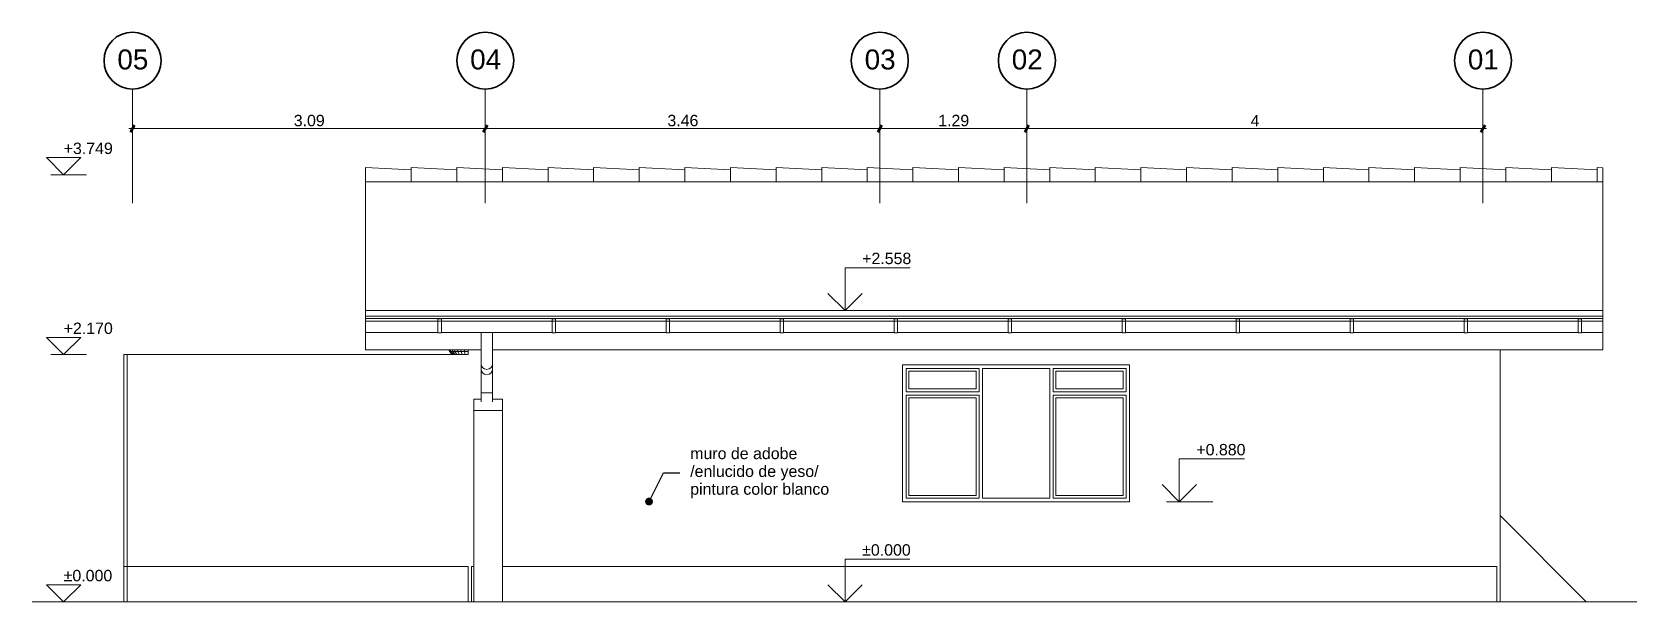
# Model space of a CAD drawing. Header units: metres. Extents: x -41 to 412, y -15 to 25.
# Drawn here: x 369.99 to 384.07, y -14.62 to -9.62 of the extents above; entities that cross this region are included whole.
import ezdxf

# ---------------------------------------------------------------- set-up
doc = ezdxf.new("R2010")
doc.units = ezdxf.units.M
doc.header["$MEASUREMENT"] = 0
for name, color, linetype in [('Annotation - Label', 7, 'Continuous'), ('Dimensioning - General', 7, 'Continuous'), ('Interior - Furniture', 7, 'Continuous'), ('Interior - Lamp', 7, 'Continuous'), ('Shell - Roof', 7, 'Continuous'), ('Site & Landscape - Terrain', 7, 'Continuous'), ('Structural - Bearing', 7, 'Continuous'), ('Structural - Grid', 7, 'Continuous')]:
    doc.layers.add(name, color=color, linetype=linetype)
doc.styles.add('GENERATED_STYLE_2', font='arial.ttf')
doc.dimstyles.new('GENERATED_STYLE__6', dxfattribs={"dimtxt": 0.18, "dimasz": 0.1368, "dimexe": 0.18, "dimexo": 0.0625, "dimgap": 0.09, "dimtad": 0, "dimtih": 1, "dimtoh": 1, "dimdec": 4, "dimzin": 0, "dimdsep": 46, "dimcen": 0.09, "dimadec": 0, "dimazin": 0, "dimtfac": 1, "dimtdec": 4, "dimtmove": 0, "dimatfit": 3, "dimldrblk": 'ARROWHEAD_11', "dimfxl": 1, "dimtolj": 1, "dimtzin": 0, "dimarcsym": 0})
doc.dimstyles.new('GENERATED_STYLE__7', dxfattribs={"dimtxt": 0.1, "dimasz": 0.0475, "dimexe": 0.18, "dimexo": 0.0625, "dimgap": 0.09, "dimtad": 1, "dimtih": 1, "dimtoh": 1, "dimzin": 0, "dimdsep": 46, "dimtxsty": 'GENERATED_STYLE_2', "dimblk": 'ARROWHEAD_2', "dimblk1": 'ARROWHEAD_2', "dimblk2": 'ARROWHEAD_2', "dimcen": 0.09, "dimclrd": 256, "dimclre": 256, "dimclrt": 5, "dimazin": 0, "dimtfac": 1, "dimtdec": 4, "dimtmove": 0, "dimatfit": 3, "dimfxl": 1, "dimtolj": 1, "dimtzin": 0, "dimarcsym": 0})

# ---------------------------------------------------------------- blocks, each defined once
blk = doc.blocks.new('*D63', base_point=(390.825, -14.621))
at = {"layer": 'Dimensioning - General', "color": 151, "linetype": 'Continuous', "lineweight": 20, "true_color": 0x80c2ff, "transparency": 16777216}
for p, q in [((370.843, -10.468), (370.874, -10.468)), ((370.874, -10.515), (370.874, -10.421)), ((370.874, -10.468), (373.968, -10.468)), ((373.968, -10.515), (373.968, -10.421))]:
    blk.add_line(p, q, dxfattribs=at)
at = {"layer": 'Dimensioning - General', "color": 7, "linetype": 'Continuous', "lineweight": 60, "transparency": 16777216}
for p, q in [((370.892, -10.436), (370.856, -10.499)), ((373.986, -10.436), (373.95, -10.499))]:
    blk.add_line(p, q, dxfattribs=at)
at = {"layer": 'Dimensioning - General', "color": 5, "lineweight": 25, "transparency": 16777216, "insert": (372.288, -10.448), "char_height": 0.1, "attachment_point": 7, "style": 'GENERATED_STYLE_2'}
blk.add_mtext('\\A1;3.09', dxfattribs=at)
blk = doc.blocks.new('ARROWHEAD_2')
at = {"color": 0, "linetype": 'Continuous', "lineweight": 0}
for p, q in [((0, 0), (-1, 0)), ((-0.38, -0.66), (0.38, 0.66))]:
    blk.add_line(p, q, dxfattribs=at)
blk = doc.blocks.new('*D64', base_point=(390.825, -14.621))
at = {"layer": 'Dimensioning - General', "color": 7, "linetype": 'Continuous', "lineweight": 60, "transparency": 16777216}
for p, q in [((373.986, -10.436), (373.95, -10.499)), ((377.446, -10.436), (377.41, -10.499))]:
    blk.add_line(p, q, dxfattribs=at)
at = {"layer": 'Dimensioning - General', "color": 151, "linetype": 'Continuous', "lineweight": 20, "true_color": 0x80c2ff, "transparency": 16777216}
for p, q in [((373.968, -10.515), (373.968, -10.421)), ((373.968, -10.468), (377.428, -10.468)), ((377.428, -10.515), (377.428, -10.421))]:
    blk.add_line(p, q, dxfattribs=at)
at = {"layer": 'Dimensioning - General', "color": 5, "lineweight": 25, "transparency": 16777216, "insert": (375.565, -10.448), "char_height": 0.1, "attachment_point": 7, "style": 'GENERATED_STYLE_2'}
blk.add_mtext('\\A1;3.46', dxfattribs=at)
blk = doc.blocks.new('*D65', base_point=(390.825, -14.621))
at = {"layer": 'Dimensioning - General', "color": 7, "linetype": 'Continuous', "lineweight": 60, "transparency": 16777216}
for p, q in [((377.446, -10.436), (377.41, -10.499)), ((378.736, -10.436), (378.7, -10.499))]:
    blk.add_line(p, q, dxfattribs=at)
at = {"layer": 'Dimensioning - General', "color": 151, "linetype": 'Continuous', "lineweight": 20, "true_color": 0x80c2ff, "transparency": 16777216}
for p, q in [((377.428, -10.515), (377.428, -10.421)), ((377.428, -10.468), (378.718, -10.468)), ((378.718, -10.515), (378.718, -10.421))]:
    blk.add_line(p, q, dxfattribs=at)
at = {"layer": 'Dimensioning - General', "color": 5, "lineweight": 25, "transparency": 16777216, "insert": (377.94, -10.448), "char_height": 0.1, "attachment_point": 7, "style": 'GENERATED_STYLE_2'}
blk.add_mtext('\\A1;1.29', dxfattribs=at)
blk = doc.blocks.new('*D66', base_point=(390.825, -14.621))
at = {"layer": 'Dimensioning - General', "color": 7, "linetype": 'Continuous', "lineweight": 60, "transparency": 16777216}
for p, q in [((378.736, -10.436), (378.7, -10.499)), ((382.7, -10.499), (382.736, -10.436))]:
    blk.add_line(p, q, dxfattribs=at)
at = {"layer": 'Dimensioning - General', "color": 151, "linetype": 'Continuous', "lineweight": 20, "true_color": 0x80c2ff, "transparency": 16777216}
for p, q in [((378.718, -10.515), (378.718, -10.421)), ((378.718, -10.468), (382.718, -10.468)), ((382.718, -10.515), (382.718, -10.421)), ((382.718, -10.468), (382.748, -10.468))]:
    blk.add_line(p, q, dxfattribs=at)
at = {"layer": 'Dimensioning - General', "color": 5, "lineweight": 25, "transparency": 16777216, "insert": (380.68, -10.448), "char_height": 0.1, "attachment_point": 7, "style": 'GENERATED_STYLE_2'}
blk.add_mtext('\\A1;4', dxfattribs=at)
blk = doc.blocks.new('ARROWHEAD_11')
at = {"color": 0, "linetype": 'Continuous', "lineweight": 0}
blk.add_line((0, 0), (-1, 0), dxfattribs=at)
at = {"color": 0, "linetype": 'Continuous', "lineweight": 0, "const_width": 0.25, "flags": 128}
blk.add_lwpolyline([(-0.125, 0, 1), (0.125, 0, 1)], format="xyb", close=True, dxfattribs=at)

msp = doc.modelspace()

# ---------------------------------------------------------------- linework, layer by layer
at = {"layer": 'Dimensioning - General', "color": 7, "linetype": 'Continuous', "lineweight": 13}
for p, q in [((370.27, -10.872), (370.12, -10.722)), ((370.12, -10.722), (370.42, -10.722)), ((370.42, -10.722), (370.27, -10.872)), ((377.123, -12.063), (377.123, -11.688)), ((377.123, -11.688), (377.695, -11.688)), ((377.123, -12.063), (376.973, -11.913)), ((377.273, -11.913), (377.123, -12.063)), ((370.27, -12.451), (370.12, -12.301)), ((370.12, -12.301), (370.42, -12.301)), ((370.42, -12.301), (370.27, -12.451)), ((380.054, -13.741), (380.054, -13.366)), ((380.054, -13.366), (380.627, -13.366)), ((380.054, -13.741), (379.904, -13.591)), ((380.204, -13.591), (380.054, -13.741)), ((377.123, -14.621), (377.123, -14.246)), ((377.123, -14.246), (377.69, -14.246)), ((370.27, -14.621), (370.12, -14.471)), ((370.12, -14.471), (370.42, -14.471)), ((370.42, -14.471), (370.27, -14.621)), ((377.123, -14.621), (376.973, -14.471)), ((377.273, -14.471), (377.123, -14.621))]:
    msp.add_line(p, q, dxfattribs=at)
at = {"layer": 'Dimensioning - General', "color": 151, "linetype": 'Continuous', "lineweight": 20, "true_color": 0x80c2ff}
for p, q in [((370.27, -10.872), (370.157, -10.872)), ((370.27, -10.872), (370.47, -10.872)), ((377.123, -12.063), (377.01, -12.063)), ((377.123, -12.063), (377.416, -12.063)), ((370.27, -12.451), (370.157, -12.451)), ((370.27, -12.451), (370.47, -12.451)), ((380.054, -13.741), (379.942, -13.741)), ((380.054, -13.741), (380.348, -13.741)), ((370.27, -14.621), (370.07, -14.621)), ((370.27, -14.621), (370.382, -14.621)), ((377.123, -14.621), (377.01, -14.621)), ((377.123, -14.621), (377.416, -14.621))]:
    msp.add_line(p, q, dxfattribs=at)
at = {"layer": 'Interior - Furniture', "color": 104, "linetype": 'Continuous', "lineweight": 13, "true_color": 0x029e21}
for p, q in [((372.918, -10.81), (372.918, -10.825)), ((373.318, -10.829), (372.918, -10.81)), ((372.918, -10.81), (372.918, -10.81)), ((372.918, -10.825), (372.918, -10.853)), ((373.318, -10.81), (373.318, -10.825)), ((373.718, -10.829), (373.318, -10.81)), ((373.318, -10.81), (373.318, -10.81)), ((373.318, -10.825), (373.318, -10.853)), ((373.318, -10.829), (373.318, -10.829)), ((373.718, -10.81), (373.718, -10.825)), ((374.118, -10.829), (373.718, -10.81)), ((373.718, -10.81), (373.718, -10.81)), ((373.718, -10.825), (373.718, -10.853)), ((373.718, -10.829), (373.718, -10.829)), ((374.118, -10.81), (374.118, -10.825)), ((374.518, -10.829), (374.118, -10.81)), ((374.118, -10.81), (374.118, -10.81)), ((374.118, -10.825), (374.118, -10.853)), ((374.118, -10.829), (374.118, -10.829)), ((374.518, -10.81), (374.518, -10.825)), ((374.918, -10.829), (374.518, -10.81)), ((374.518, -10.81), (374.518, -10.81)), ((374.518, -10.825), (374.518, -10.853)), ((374.518, -10.829), (374.518, -10.829)), ((374.918, -10.81), (374.918, -10.825)), ((375.318, -10.829), (374.918, -10.81)), ((374.918, -10.81), (374.918, -10.81)), ((374.918, -10.825), (374.918, -10.853)), ((374.918, -10.829), (374.918, -10.829)), ((375.318, -10.81), (375.318, -10.825)), ((375.718, -10.829), (375.318, -10.81)), ((375.318, -10.81), (375.318, -10.81)), ((375.318, -10.825), (375.318, -10.853)), ((375.318, -10.829), (375.318, -10.829)), ((375.718, -10.81), (375.718, -10.825)), ((376.118, -10.829), (375.718, -10.81)), ((375.718, -10.81), (375.718, -10.81)), ((375.718, -10.825), (375.718, -10.853)), ((375.718, -10.829), (375.718, -10.829)), ((376.118, -10.81), (376.118, -10.825)), ((376.518, -10.829), (376.118, -10.81)), ((376.118, -10.81), (376.118, -10.81)), ((376.118, -10.825), (376.118, -10.853)), ((376.118, -10.829), (376.118, -10.829)), ((376.518, -10.81), (376.518, -10.825)), ((376.918, -10.829), (376.518, -10.81)), ((376.518, -10.81), (376.518, -10.81)), ((376.518, -10.825), (376.518, -10.853)), ((376.518, -10.829), (376.518, -10.829)), ((376.918, -10.81), (376.918, -10.825)), ((377.318, -10.829), (376.918, -10.81)), ((376.918, -10.81), (376.918, -10.81)), ((376.918, -10.825), (376.918, -10.853)), ((376.918, -10.829), (376.918, -10.829)), ((377.318, -10.81), (377.318, -10.825)), ((377.718, -10.829), (377.318, -10.81)), ((377.318, -10.81), (377.318, -10.81)), ((377.318, -10.825), (377.318, -10.853)), ((377.318, -10.829), (377.318, -10.829)), ((377.718, -10.81), (377.718, -10.825)), ((378.118, -10.829), (377.718, -10.81)), ((377.718, -10.81), (377.718, -10.81)), ((377.718, -10.825), (377.718, -10.853)), ((377.718, -10.829), (377.718, -10.829)), ((378.118, -10.81), (378.118, -10.825)), ((378.518, -10.829), (378.118, -10.81)), ((378.118, -10.81), (378.118, -10.81)), ((378.118, -10.825), (378.118, -10.853)), ((378.118, -10.829), (378.118, -10.829)), ((378.518, -10.81), (378.518, -10.825)), ((378.918, -10.829), (378.518, -10.81)), ((378.518, -10.81), (378.518, -10.81)), ((378.518, -10.825), (378.518, -10.853)), ((378.518, -10.829), (378.518, -10.829)), ((378.918, -10.81), (378.918, -10.825)), ((379.318, -10.829), (378.918, -10.81)), ((378.918, -10.81), (378.918, -10.81)), ((378.918, -10.825), (378.918, -10.853)), ((378.918, -10.829), (378.918, -10.829)), ((379.318, -10.81), (379.318, -10.825)), ((379.718, -10.829), (379.318, -10.81)), ((379.318, -10.81), (379.318, -10.81)), ((379.318, -10.825), (379.318, -10.853)), ((379.318, -10.829), (379.318, -10.829)), ((379.718, -10.81), (379.718, -10.825)), ((380.118, -10.829), (379.718, -10.81)), ((379.718, -10.81), (379.718, -10.81)), ((379.718, -10.825), (379.718, -10.853)), ((379.718, -10.829), (379.718, -10.829)), ((380.118, -10.81), (380.118, -10.825)), ((380.518, -10.829), (380.118, -10.81)), ((380.118, -10.81), (380.118, -10.81)), ((380.118, -10.825), (380.118, -10.853)), ((380.118, -10.829), (380.118, -10.829)), ((380.518, -10.81), (380.518, -10.825)), ((380.918, -10.829), (380.518, -10.81)), ((380.518, -10.81), (380.518, -10.81)), ((380.518, -10.825), (380.518, -10.853)), ((380.518, -10.829), (380.518, -10.829)), ((380.918, -10.81), (380.918, -10.825)), ((381.318, -10.829), (380.918, -10.81)), ((380.918, -10.81), (380.918, -10.81)), ((380.918, -10.825), (380.918, -10.853)), ((380.918, -10.829), (380.918, -10.829)), ((381.318, -10.81), (381.318, -10.825)), ((381.718, -10.829), (381.318, -10.81)), ((381.318, -10.81), (381.318, -10.81)), ((381.318, -10.825), (381.318, -10.853)), ((381.318, -10.829), (381.318, -10.829)), ((381.718, -10.81), (381.718, -10.825)), ((382.118, -10.829), (381.718, -10.81)), ((381.718, -10.81), (381.718, -10.81)), ((381.718, -10.825), (381.718, -10.853)), ((381.718, -10.829), (381.718, -10.829)), ((382.118, -10.81), (382.118, -10.825)), ((382.518, -10.829), (382.118, -10.81)), ((382.118, -10.81), (382.118, -10.81)), ((382.118, -10.825), (382.118, -10.853)), ((382.118, -10.829), (382.118, -10.829)), ((382.518, -10.81), (382.518, -10.825)), ((382.918, -10.829), (382.518, -10.81)), ((382.518, -10.81), (382.518, -10.81)), ((382.518, -10.825), (382.518, -10.853)), ((382.518, -10.829), (382.518, -10.829)), ((382.918, -10.81), (382.918, -10.825)), ((383.318, -10.829), (382.918, -10.81)), ((382.918, -10.81), (382.918, -10.81)), ((382.918, -10.825), (382.918, -10.853)), ((382.918, -10.829), (382.918, -10.829)), ((383.318, -10.81), (383.318, -10.825)), ((383.718, -10.829), (383.318, -10.81)), ((383.318, -10.81), (383.318, -10.81)), ((383.318, -10.825), (383.318, -10.853)), ((383.318, -10.829), (383.318, -10.829)), ((383.718, -10.81), (383.718, -10.825)), ((383.768, -10.812), (383.718, -10.81)), ((383.718, -10.81), (383.718, -10.81)), ((383.718, -10.825), (383.718, -10.853)), ((383.718, -10.829), (383.718, -10.829)), ((383.768, -10.827), (383.768, -10.812)), ((383.768, -10.854), (383.768, -10.827)), ((372.918, -10.853), (372.918, -10.891)), ((372.918, -10.891), (372.918, -10.934)), ((373.318, -10.934), (372.918, -10.934)), ((372.918, -10.934), (372.918, -10.934)), ((373.318, -10.853), (373.318, -10.891)), ((373.318, -10.891), (373.318, -10.934)), ((373.318, -10.934), (373.318, -10.934)), ((373.718, -10.934), (373.318, -10.934)), ((373.318, -10.934), (373.318, -10.934)), ((373.718, -10.853), (373.718, -10.891)), ((373.718, -10.891), (373.718, -10.934)), ((373.718, -10.934), (373.718, -10.934)), ((374.118, -10.934), (373.718, -10.934)), ((373.718, -10.934), (373.718, -10.934)), ((374.118, -10.853), (374.118, -10.891)), ((374.118, -10.891), (374.118, -10.934)), ((374.118, -10.934), (374.118, -10.934)), ((374.518, -10.934), (374.118, -10.934)), ((374.118, -10.934), (374.118, -10.934)), ((374.518, -10.853), (374.518, -10.891)), ((374.518, -10.891), (374.518, -10.934)), ((374.518, -10.934), (374.518, -10.934)), ((374.918, -10.934), (374.518, -10.934)), ((374.518, -10.934), (374.518, -10.934)), ((374.918, -10.853), (374.918, -10.891)), ((374.918, -10.891), (374.918, -10.934)), ((374.918, -10.934), (374.918, -10.934)), ((375.318, -10.934), (374.918, -10.934)), ((374.918, -10.934), (374.918, -10.934)), ((375.318, -10.853), (375.318, -10.891)), ((375.318, -10.891), (375.318, -10.934)), ((375.318, -10.934), (375.318, -10.934)), ((375.718, -10.934), (375.318, -10.934)), ((375.318, -10.934), (375.318, -10.934)), ((375.718, -10.853), (375.718, -10.891)), ((375.718, -10.891), (375.718, -10.934)), ((375.718, -10.934), (375.718, -10.934)), ((376.118, -10.934), (375.718, -10.934)), ((375.718, -10.934), (375.718, -10.934)), ((376.118, -10.853), (376.118, -10.891)), ((376.118, -10.891), (376.118, -10.934)), ((376.118, -10.934), (376.118, -10.934)), ((376.518, -10.934), (376.118, -10.934)), ((376.118, -10.934), (376.118, -10.934)), ((376.518, -10.853), (376.518, -10.891)), ((376.518, -10.891), (376.518, -10.934)), ((376.518, -10.934), (376.518, -10.934)), ((376.918, -10.934), (376.518, -10.934)), ((376.518, -10.934), (376.518, -10.934)), ((376.918, -10.853), (376.918, -10.891)), ((376.918, -10.891), (376.918, -10.934)), ((376.918, -10.934), (376.918, -10.934)), ((377.318, -10.934), (376.918, -10.934)), ((376.918, -10.934), (376.918, -10.934)), ((377.318, -10.853), (377.318, -10.891)), ((377.318, -10.891), (377.318, -10.934)), ((377.318, -10.934), (377.318, -10.934)), ((377.718, -10.934), (377.318, -10.934)), ((377.318, -10.934), (377.318, -10.934)), ((377.718, -10.853), (377.718, -10.891)), ((377.718, -10.891), (377.718, -10.934)), ((377.718, -10.934), (377.718, -10.934)), ((378.118, -10.934), (377.718, -10.934)), ((377.718, -10.934), (377.718, -10.934)), ((378.118, -10.853), (378.118, -10.891)), ((378.118, -10.891), (378.118, -10.934)), ((378.118, -10.934), (378.118, -10.934)), ((378.518, -10.934), (378.118, -10.934)), ((378.118, -10.934), (378.118, -10.934)), ((378.518, -10.853), (378.518, -10.891)), ((378.518, -10.891), (378.518, -10.934)), ((378.518, -10.934), (378.518, -10.934)), ((378.918, -10.934), (378.518, -10.934)), ((378.518, -10.934), (378.518, -10.934)), ((378.918, -10.853), (378.918, -10.891)), ((378.918, -10.891), (378.918, -10.934)), ((378.918, -10.934), (378.918, -10.934)), ((379.318, -10.934), (378.918, -10.934)), ((378.918, -10.934), (378.918, -10.934)), ((379.318, -10.853), (379.318, -10.891)), ((379.318, -10.891), (379.318, -10.934)), ((379.318, -10.934), (379.318, -10.934)), ((379.718, -10.934), (379.318, -10.934)), ((379.318, -10.934), (379.318, -10.934)), ((379.718, -10.853), (379.718, -10.891)), ((379.718, -10.891), (379.718, -10.934)), ((379.718, -10.934), (379.718, -10.934)), ((380.118, -10.934), (379.718, -10.934)), ((379.718, -10.934), (379.718, -10.934)), ((380.118, -10.853), (380.118, -10.891)), ((380.118, -10.891), (380.118, -10.934)), ((380.118, -10.934), (380.118, -10.934)), ((380.518, -10.934), (380.118, -10.934)), ((380.118, -10.934), (380.118, -10.934)), ((380.518, -10.853), (380.518, -10.891)), ((380.518, -10.891), (380.518, -10.934)), ((380.518, -10.934), (380.518, -10.934)), ((380.918, -10.934), (380.518, -10.934)), ((380.518, -10.934), (380.518, -10.934)), ((380.918, -10.853), (380.918, -10.891)), ((380.918, -10.891), (380.918, -10.934)), ((380.918, -10.934), (380.918, -10.934)), ((381.318, -10.934), (380.918, -10.934)), ((380.918, -10.934), (380.918, -10.934)), ((381.318, -10.853), (381.318, -10.891)), ((381.318, -10.891), (381.318, -10.934)), ((381.318, -10.934), (381.318, -10.934)), ((381.718, -10.934), (381.318, -10.934)), ((381.318, -10.934), (381.318, -10.934)), ((381.718, -10.853), (381.718, -10.891)), ((381.718, -10.891), (381.718, -10.934)), ((381.718, -10.934), (381.718, -10.934)), ((382.118, -10.934), (381.718, -10.934)), ((381.718, -10.934), (381.718, -10.934)), ((382.118, -10.853), (382.118, -10.891)), ((382.118, -10.891), (382.118, -10.934)), ((382.118, -10.934), (382.118, -10.934)), ((382.518, -10.934), (382.118, -10.934)), ((382.118, -10.934), (382.118, -10.934)), ((382.518, -10.853), (382.518, -10.891)), ((382.518, -10.891), (382.518, -10.934)), ((382.518, -10.934), (382.518, -10.934)), ((382.918, -10.934), (382.518, -10.934)), ((382.518, -10.934), (382.518, -10.934)), ((382.918, -10.853), (382.918, -10.891)), ((382.918, -10.891), (382.918, -10.934)), ((382.918, -10.934), (382.918, -10.934)), ((383.318, -10.934), (382.918, -10.934)), ((382.918, -10.934), (382.918, -10.934)), ((383.318, -10.853), (383.318, -10.891)), ((383.318, -10.891), (383.318, -10.934)), ((383.318, -10.934), (383.318, -10.934)), ((383.718, -10.934), (383.318, -10.934)), ((383.318, -10.934), (383.318, -10.934)), ((383.718, -10.853), (383.718, -10.891)), ((383.718, -10.891), (383.718, -10.934)), ((383.718, -10.934), (383.718, -10.934)), ((383.768, -10.934), (383.718, -10.934)), ((383.718, -10.934), (383.718, -10.934)), ((383.768, -10.892), (383.768, -10.854)), ((383.768, -10.934), (383.768, -10.892)), ((372.918, -12.134), (372.918, -12.114)), ((372.918, -12.134), (383.768, -12.134)), ((372.918, -12.158), (373.553, -12.158)), ((372.918, -12.158), (372.918, -12.258)), ((373.553, -12.156), (373.553, -12.136)), ((373.553, -12.136), (373.583, -12.136)), ((373.553, -12.156), (373.553, -12.26)), ((373.583, -12.156), (373.553, -12.156)), ((373.583, -12.136), (373.583, -12.156)), ((373.583, -12.156), (373.583, -12.26)), ((373.583, -12.158), (374.553, -12.158)), ((374.553, -12.156), (374.553, -12.136)), ((374.553, -12.136), (374.583, -12.136)), ((374.553, -12.156), (374.553, -12.26)), ((374.583, -12.156), (374.553, -12.156)), ((374.583, -12.136), (374.583, -12.156)), ((374.583, -12.156), (374.583, -12.26)), ((374.583, -12.158), (375.553, -12.158)), ((375.553, -12.156), (375.553, -12.136)), ((375.553, -12.136), (375.583, -12.136)), ((375.553, -12.156), (375.553, -12.26)), ((375.583, -12.156), (375.553, -12.156)), ((375.583, -12.136), (375.583, -12.156)), ((375.583, -12.156), (375.583, -12.26)), ((375.583, -12.158), (376.553, -12.158)), ((376.553, -12.156), (376.553, -12.136)), ((376.553, -12.136), (376.583, -12.136)), ((376.553, -12.156), (376.553, -12.26)), ((376.583, -12.156), (376.553, -12.156)), ((376.583, -12.136), (376.583, -12.156)), ((376.583, -12.156), (376.583, -12.26)), ((376.583, -12.158), (377.553, -12.158)), ((377.553, -12.156), (377.553, -12.136)), ((377.553, -12.136), (377.583, -12.136)), ((377.553, -12.156), (377.553, -12.26)), ((377.583, -12.156), (377.553, -12.156)), ((377.583, -12.136), (377.583, -12.156)), ((377.583, -12.156), (377.583, -12.26)), ((377.583, -12.158), (378.553, -12.158)), ((378.553, -12.156), (378.553, -12.136)), ((378.553, -12.136), (378.583, -12.136)), ((378.553, -12.156), (378.553, -12.26)), ((378.583, -12.156), (378.553, -12.156)), ((378.583, -12.136), (378.583, -12.156)), ((378.583, -12.156), (378.583, -12.26)), ((378.583, -12.158), (379.553, -12.158)), ((379.553, -12.156), (379.553, -12.136)), ((379.553, -12.136), (379.583, -12.136)), ((379.553, -12.156), (379.553, -12.26)), ((379.583, -12.156), (379.553, -12.156)), ((379.583, -12.136), (379.583, -12.156)), ((379.583, -12.156), (379.583, -12.26)), ((379.583, -12.158), (380.553, -12.158)), ((380.553, -12.156), (380.553, -12.136)), ((380.553, -12.136), (380.583, -12.136)), ((380.553, -12.156), (380.553, -12.26)), ((380.583, -12.156), (380.553, -12.156)), ((380.583, -12.136), (380.583, -12.156)), ((380.583, -12.156), (380.583, -12.26)), ((380.583, -12.158), (381.553, -12.158)), ((381.553, -12.156), (381.553, -12.136)), ((381.553, -12.136), (381.583, -12.136)), ((381.553, -12.156), (381.553, -12.26)), ((381.583, -12.156), (381.553, -12.156)), ((381.583, -12.136), (381.583, -12.156)), ((381.583, -12.156), (381.583, -12.26)), ((381.583, -12.158), (382.553, -12.158)), ((382.553, -12.156), (382.553, -12.136)), ((382.553, -12.136), (382.583, -12.136)), ((382.553, -12.156), (382.553, -12.26)), ((382.583, -12.156), (382.553, -12.156)), ((382.583, -12.136), (382.583, -12.156)), ((382.583, -12.156), (382.583, -12.26)), ((382.583, -12.158), (383.553, -12.158)), ((383.553, -12.156), (383.553, -12.136)), ((383.553, -12.136), (383.583, -12.136)), ((383.553, -12.156), (383.553, -12.26)), ((383.583, -12.156), (383.553, -12.156)), ((383.583, -12.136), (383.583, -12.156)), ((383.583, -12.156), (383.583, -12.26)), ((383.583, -12.158), (383.768, -12.158)), ((383.768, -12.134), (383.768, -12.114)), ((383.768, -12.158), (383.768, -12.258)), ((372.918, -12.258), (373.553, -12.258)), ((373.583, -12.26), (373.553, -12.26)), ((373.583, -12.258), (374.553, -12.258)), ((374.583, -12.26), (374.553, -12.26)), ((374.583, -12.258), (375.553, -12.258)), ((375.583, -12.26), (375.553, -12.26)), ((375.583, -12.258), (376.553, -12.258)), ((376.583, -12.26), (376.553, -12.26)), ((376.583, -12.258), (377.553, -12.258)), ((377.583, -12.26), (377.553, -12.26)), ((377.583, -12.258), (378.553, -12.258)), ((378.583, -12.26), (378.553, -12.26)), ((378.583, -12.258), (379.553, -12.258)), ((379.583, -12.26), (379.553, -12.26)), ((379.583, -12.258), (380.553, -12.258)), ((380.583, -12.26), (380.553, -12.26)), ((380.583, -12.258), (381.553, -12.258)), ((381.583, -12.26), (381.553, -12.26)), ((381.583, -12.258), (382.553, -12.258)), ((382.583, -12.26), (382.553, -12.26)), ((382.583, -12.258), (383.553, -12.258)), ((383.583, -12.26), (383.553, -12.26)), ((383.583, -12.258), (383.768, -12.258))]:
    msp.add_line(p, q, dxfattribs=at)
at = {"layer": 'Interior - Furniture', "color": 95, "linetype": 'Continuous', "lineweight": 15, "true_color": 0x41c341}
for p, q in [((373.932, -12.258), (373.932, -12.533)), ((374.032, -12.258), (374.032, -12.533)), ((373.935, -12.551), (373.932, -12.533)), ((373.932, -12.533), (373.932, -12.579)), ((373.935, -12.597), (373.932, -12.579)), ((373.932, -12.579), (373.932, -12.785)), ((373.946, -12.566), (373.935, -12.551)), ((373.946, -12.613), (373.935, -12.597)), ((373.962, -12.576), (373.946, -12.566)), ((373.962, -12.623), (373.946, -12.613)), ((373.982, -12.58), (373.962, -12.576)), ((373.982, -12.627), (373.962, -12.623)), ((374.001, -12.576), (373.982, -12.58)), ((374.001, -12.623), (373.982, -12.627)), ((374.017, -12.566), (374.001, -12.576)), ((374.017, -12.613), (374.001, -12.623)), ((374.028, -12.551), (374.017, -12.566)), ((374.028, -12.597), (374.017, -12.613)), ((374.032, -12.533), (374.028, -12.551)), ((374.032, -12.579), (374.028, -12.597)), ((374.032, -12.533), (374.032, -12.579)), ((374.032, -12.579), (374.032, -12.785)), ((373.932, -12.785), (373.932, -12.866)), ((373.935, -12.785), (373.932, -12.785)), ((373.946, -12.785), (373.935, -12.785)), ((373.962, -12.785), (373.946, -12.785)), ((373.982, -12.785), (373.962, -12.785)), ((374.001, -12.785), (373.982, -12.785)), ((374.017, -12.785), (374.001, -12.785)), ((374.028, -12.785), (374.017, -12.785)), ((374.032, -12.785), (374.028, -12.785)), ((374.032, -12.785), (374.032, -12.866))]:
    msp.add_line(p, q, dxfattribs=at)
at = {"layer": 'Interior - Lamp', "color": 2, "linetype": 'Continuous', "lineweight": 13, "true_color": 0xffeb28}
for p, q in [((373.647, -12.409), (373.654, -12.422)), ((373.65, -12.409), (373.657, -12.422)), ((373.654, -12.422), (373.657, -12.422)), ((373.654, -12.422), (373.678, -12.451)), ((373.657, -12.422), (373.667, -12.422)), ((373.657, -12.422), (373.681, -12.451)), ((373.66, -12.409), (373.667, -12.422)), ((373.667, -12.422), (373.682, -12.422)), ((373.667, -12.422), (373.689, -12.451)), ((373.676, -12.409), (373.682, -12.422)), ((373.682, -12.422), (373.702, -12.422)), ((373.682, -12.422), (373.702, -12.451)), ((373.697, -12.409), (373.702, -12.422)), ((373.702, -12.422), (373.727, -12.422)), ((373.702, -12.422), (373.719, -12.451)), ((373.723, -12.409), (373.727, -12.422)), ((373.727, -12.422), (373.755, -12.422)), ((373.727, -12.422), (373.74, -12.451)), ((373.752, -12.409), (373.755, -12.422)), ((373.755, -12.422), (373.786, -12.422)), ((373.755, -12.422), (373.764, -12.451)), ((373.785, -12.409), (373.786, -12.422)), ((373.786, -12.422), (373.818, -12.422)), ((373.786, -12.422), (373.791, -12.451))]:
    msp.add_line(p, q, dxfattribs=at)
at = {"layer": 'Shell - Roof', "color": 23, "linetype": 'Continuous', "lineweight": 13, "true_color": 0xbf8080}
for p, q in [((372.918, -10.934), (372.918, -12.063)), ((383.768, -12.063), (383.768, -10.934)), ((372.918, -12.063), (383.768, -12.063)), ((372.918, -12.063), (372.918, -12.114)), ((383.768, -12.063), (383.768, -12.114)), ((383.768, -12.114), (372.918, -12.114)), ((372.918, -12.134), (372.918, -12.158)), ((383.768, -12.134), (383.768, -12.158)), ((372.918, -12.258), (372.918, -12.409)), ((383.768, -12.258), (383.768, -12.409)), ((373.932, -12.409), (372.918, -12.409)), ((383.768, -12.409), (374.032, -12.409))]:
    msp.add_line(p, q, dxfattribs=at)
at = {"layer": 'Site & Landscape - Terrain', "color": 54, "linetype": 'Continuous', "lineweight": 13}
for p, q in [((373.868, -12.841), (373.932, -12.841)), ((373.868, -12.841), (373.868, -12.941)), ((373.868, -12.941), (374.118, -12.941)), ((373.868, -12.941), (373.868, -14.621)), ((374.032, -12.841), (374.118, -12.841)), ((374.118, -12.941), (374.118, -12.841)), ((374.118, -12.941), (374.118, -14.621)), ((383.623, -14.621), (382.868, -13.861))]:
    msp.add_line(p, q, dxfattribs=at)
at = {"layer": 'Structural - Bearing', "color": 251, "linetype": 'Continuous', "lineweight": 20, "true_color": 0x6a6a6a}
for p, q in [((370.798, -12.451), (370.827, -12.451)), ((370.798, -12.451), (370.798, -14.311)), ((370.827, -12.451), (370.828, -12.451)), ((370.828, -12.451), (373.818, -12.451)), ((370.828, -12.451), (370.828, -14.311)), ((373.818, -12.451), (373.818, -12.409)), ((382.868, -12.409), (382.868, -14.311)), ((377.628, -13.741), (377.628, -12.541)), ((377.628, -12.541), (379.618, -12.541)), ((379.618, -12.541), (379.618, -13.741)), ((379.618, -13.741), (377.628, -13.741)), ((370.798, -14.311), (370.798, -14.621)), ((370.798, -14.311), (370.827, -14.311)), ((370.827, -14.311), (370.828, -14.311)), ((370.828, -14.311), (370.828, -14.621)), ((370.828, -14.311), (373.818, -14.311)), ((370.828, -14.621), (370.828, -14.311)), ((370.828, -14.311), (370.828, -14.311)), ((373.818, -14.621), (373.818, -14.311)), ((373.848, -14.311), (373.868, -14.311)), ((373.848, -14.311), (373.848, -14.621)), ((382.568, -14.311), (374.118, -14.311)), ((382.838, -14.311), (382.568, -14.311)), ((382.838, -14.621), (382.838, -14.311)), ((382.868, -14.311), (382.868, -14.621))]:
    msp.add_line(p, q, dxfattribs=at)
at = {"layer": 'Structural - Bearing', "color": 30, "linetype": 'Continuous', "lineweight": 18, "true_color": 0xff6600}
for p, q in [((377.658, -12.776), (377.658, -12.571)), ((377.658, -12.571), (378.298, -12.571)), ((377.683, -12.751), (377.683, -12.596)), ((377.683, -12.596), (378.273, -12.596)), ((378.273, -12.596), (378.273, -12.751)), ((378.298, -12.571), (378.298, -12.776)), ((378.328, -13.711), (378.328, -12.571)), ((378.328, -12.571), (378.918, -12.571)), ((378.918, -12.571), (378.918, -13.711)), ((378.948, -12.776), (378.948, -12.571)), ((378.948, -12.571), (379.588, -12.571)), ((378.973, -12.751), (378.973, -12.596)), ((378.973, -12.596), (379.563, -12.596)), ((379.563, -12.596), (379.563, -12.751)), ((379.588, -12.571), (379.588, -12.776)), ((378.298, -12.776), (377.658, -12.776)), ((377.658, -13.711), (377.658, -12.806)), ((377.658, -12.806), (378.298, -12.806)), ((378.273, -12.751), (377.683, -12.751)), ((378.298, -12.806), (378.298, -13.711)), ((379.588, -12.776), (378.948, -12.776)), ((378.948, -13.711), (378.948, -12.806)), ((378.948, -12.806), (379.588, -12.806)), ((379.563, -12.751), (378.973, -12.751)), ((379.588, -12.806), (379.588, -13.711)), ((377.683, -13.686), (377.683, -12.831)), ((377.683, -12.831), (378.273, -12.831)), ((378.273, -12.831), (378.273, -13.686)), ((378.973, -13.686), (378.973, -12.831)), ((378.973, -12.831), (379.563, -12.831)), ((379.563, -12.831), (379.563, -13.686)), ((378.298, -13.711), (377.658, -13.711)), ((378.273, -13.686), (377.683, -13.686)), ((378.918, -13.711), (378.328, -13.711)), ((379.588, -13.711), (378.948, -13.711)), ((379.563, -13.686), (378.973, -13.686))]:
    msp.add_line(p, q, dxfattribs=at)
at = {"layer": 'Structural - Bearing', "color": 123, "linetype": 'Continuous', "lineweight": 20, "true_color": 0x71cebe}
for p, q in [((369.993, -14.621), (370.033, -14.621)), ((370.033, -14.621), (383.668, -14.621)), ((383.668, -14.621), (383.918, -14.621)), ((383.918, -14.621), (384.068, -14.621))]:
    msp.add_line(p, q, dxfattribs=at)
at = {"layer": 'Structural - Grid', "color": 104, "linetype": 'Continuous', "lineweight": 13, "true_color": 0x029e21}
for p, q in [((370.874, -10.121), (370.874, -11.121)), ((370.874, -10.121), (370.874, -10.121)), ((373.968, -10.121), (373.968, -11.121)), ((373.968, -10.121), (373.968, -10.121)), ((377.428, -10.121), (377.428, -11.121)), ((377.428, -10.121), (377.428, -10.121)), ((378.718, -10.121), (378.718, -11.121)), ((378.718, -10.121), (378.718, -10.121)), ((382.718, -10.121), (382.718, -11.121)), ((382.718, -10.121), (382.718, -10.121)), ((370.874, -11.121), (370.874, -11.121)), ((373.968, -11.121), (373.968, -11.121)), ((377.428, -11.121), (377.428, -11.121)), ((378.718, -11.121), (378.718, -11.121)), ((382.718, -11.121), (382.718, -11.121))]:
    msp.add_line(p, q, dxfattribs=at)
at = {"layer": 'Structural - Grid', "color": 7, "linetype": 'Continuous', "lineweight": 35}
for centre in [(370.874, -9.871), (373.968, -9.871), (377.428, -9.871), (378.718, -9.871), (382.718, -9.871)]:
    msp.add_circle(centre, 0.25, dxfattribs=at)
at = {"layer": 'Structural - Grid', "color": 104, "linetype": 'Continuous', "lineweight": 13, "true_color": 0x029e21}
for p in [(370.874, -10.121), (370.874, -10.121), (373.968, -10.121), (373.968, -10.121), (377.428, -10.121), (377.428, -10.121), (378.718, -10.121), (378.718, -10.121), (382.718, -10.121), (382.718, -10.121)]:
    msp.add_point(p, dxfattribs=at)

# ---------------------------------------------------------------- texts
at = {"layer": 'Annotation - Label', "color": 5, "linetype": 'Continuous', "lineweight": 25, "insert": (375.765, -13.489), "char_height": 0.1, "width": 1.25536, "attachment_point": 4, "line_spacing_factor": 0.937018, "style": 'GENERATED_STYLE_2'}
msp.add_mtext('\\A1;muro de adobe /enlucido de yeso/ pintura color blanco', dxfattribs=at)
at = {"layer": 'Dimensioning - General', "color": 5, "lineweight": 25, "char_height": 0.1, "attachment_point": 7, "style": 'GENERATED_STYLE_2'}
for s, insert in [('\\A1;+3.749', (370.27, -10.692)), ('\\A1;+2.558', (377.273, -11.658)), ('\\A1;+2.170', (370.27, -12.271)), ('\\A1;+0.880', (380.204, -13.336)), ('\\A1;±0.000', (377.273, -14.216)), ('\\A1;±0.000', (370.27, -14.441))]:
    msp.add_mtext(s, dxfattribs=dict(at, insert=insert))
at = {"layer": 'Structural - Grid', "color": 7, "lineweight": 13, "char_height": 0.175, "attachment_point": 4, "style": 'GENERATED_STYLE_2'}
for s, insert in [('\\A1;\\pt0;05', (370.741, -9.862)), ('\\A1;\\pt0;04', (373.835, -9.862)), ('\\A1;\\pt0;03', (377.295, -9.862)), ('\\A1;\\pt0;02', (378.585, -9.862)), ('\\A1;\\pt0;01', (382.585, -9.862))]:
    msp.add_mtext(s, dxfattribs=dict(at, insert=insert))

# ---------------------------------------------------------------- dimensions: what is measured, and where the dimension line sits
at = {"layer": 'Dimensioning - General', "color": 151, "linetype": 'Continuous', "lineweight": 20, "true_color": 0x80c2ff}
for base, p1, p2, picture, middle in [((373.968, -10.468), (370.874, -10.468), (373.968, -10.468), '*D63', (372.418, -10.398)), ((377.428, -10.468), (373.968, -10.468), (377.428, -10.468), '*D64', (375.695, -10.398)), ((378.718, -10.468), (377.428, -10.468), (378.718, -10.468), '*D65', (378.07, -10.398)), ((382.718, -10.468), (378.718, -10.468), (382.718, -10.468), '*D66', (380.718, -10.398))]:
    dim = msp.add_linear_dim(base=base, p1=p1, p2=p2, dimstyle='GENERATED_STYLE__7', dxfattribs=at)
    dim.commit()
    dim.dimension.update_dxf_attribs({"geometry": picture, "text_midpoint": middle, "dimtype": 160})

# ---------------------------------------------------------------- leaders
at = {"layer": 'Annotation - Label', "color": 151, "linetype": 'Continuous', "lineweight": 20, "true_color": 0x80c2ff, "annotation_type": 0, "has_hookline": 1, "hookline_direction": 0, "text_width": 1.205}
msp.add_leader([(375.404, -13.74), (375.53, -13.489), (375.675, -13.489)], dimstyle='GENERATED_STYLE__6', dxfattribs=at)

doc.saveas('drawing.dxf')
